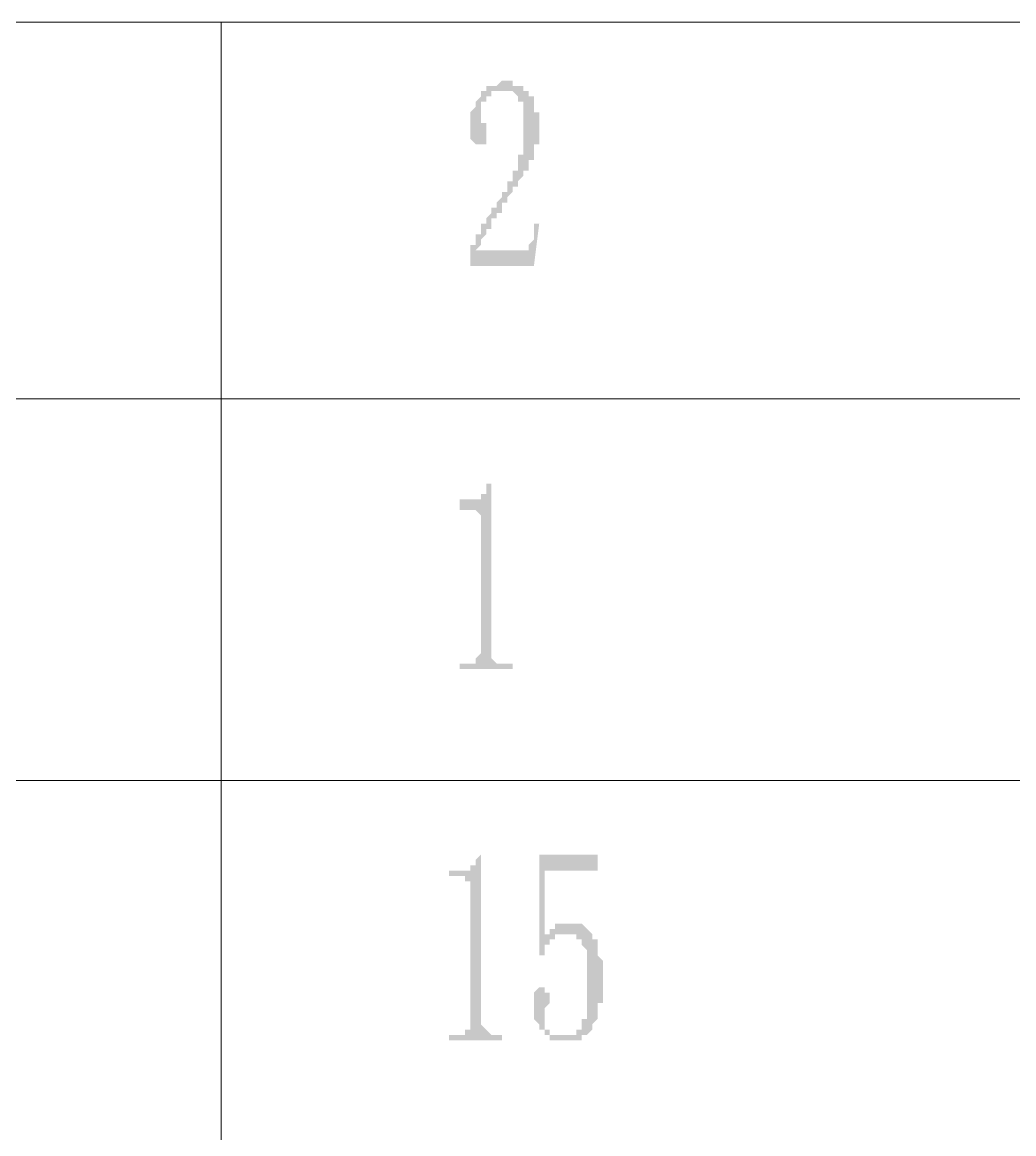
# Model space of a CAD drawing. Header units: millimetres. Extents: x 0 to 275, y 0 to 194.
# Drawn here: x 111.66 to 123.54, y 20.83 to 34.14 of the extents above; entities that cross this region are included whole.
import ezdxf

# ---------------------------------------------------------------- set-up
doc = ezdxf.new("R2010")
doc.units = ezdxf.units.MM

msp = doc.modelspace()

# ---------------------------------------------------------------- hatches: boundary and pattern name
h = msp.add_hatch(color=0)
h.dxf.hatch_style = 2
h.paths.add_polyline_path([(117.6655, 32.871833), (117.6655, 32.935333), (117.6655, 32.998833), (117.6655, 33.062333), (117.6655, 33.125833), (117.6655, 33.189333), (117.602, 33.189333), (117.602, 33.252833), (117.5385, 33.316333), (117.475, 33.316333), (117.4115, 33.316333), (117.348, 33.316333), (117.2845, 33.316333), (117.2845, 33.252833), (117.221, 33.252833), (117.221, 33.189333), (117.1575, 33.189333), (117.1575, 33.125833), (117.1575, 33.062333), (117.1575, 32.998833), (117.1575, 32.935333), (117.221, 32.935333), (117.221, 32.871833), (117.221, 32.808333), (117.221, 32.744833), (117.221, 32.681333), (117.1575, 32.681333), (117.094, 32.681333), (117.0305, 32.744833), (117.0305, 32.808333), (117.0305, 32.871833), (117.0305, 32.935333), (117.0305, 32.998833), (117.0305, 33.062333), (117.094, 33.125833), (117.094, 33.189333), (117.1575, 33.252833), (117.1575, 33.316333), (117.221, 33.316333), (117.221, 33.379833), (117.2845, 33.379833), (117.348, 33.379833), (117.4115, 33.443333), (117.475, 33.443333), (117.5385, 33.443333), (117.5385, 33.379833), (117.602, 33.379833), (117.6655, 33.379833), (117.6655, 33.316333), (117.729, 33.316333), (117.729, 33.252833), (117.7925, 33.252833), (117.7925, 33.189333), (117.7925, 33.125833), (117.7925, 33.062333), (117.856, 33.062333), (117.856, 32.998833), (117.856, 32.935333), (117.856, 32.871833), (117.856, 32.808333), (117.856, 32.744833), (117.856, 32.681333), (117.7925, 32.681333), (117.7925, 32.617833), (117.7925, 32.554333), (117.7925, 32.490833), (117.729, 32.490833), (117.729, 32.427333), (117.729, 32.363833), (117.6655, 32.363833), (117.6655, 32.300333), (117.602, 32.236833), (117.602, 32.173333), (117.5385, 32.173333), (117.5385, 32.109833), (117.475, 32.046333), (117.475, 31.982833), (117.4115, 31.982833), (117.4115, 31.919333), (117.4115, 31.855833), (117.348, 31.855833), (117.348, 31.792333), (117.2845, 31.792333), (117.2845, 31.728833), (117.2845, 31.665333), (117.221, 31.665333), (117.221, 31.601833), (117.1575, 31.538333), (117.1575, 31.474833), (117.094, 31.411333), (117.602, 31.411333), (117.6655, 31.411333), (117.729, 31.411333), (117.729, 31.474833), (117.7925, 31.538333), (117.7925, 31.601833), (117.7925, 31.665333), (117.7925, 31.728833), (117.856, 31.728833), (117.7925, 31.220833), (117.0305, 31.220833), (117.0305, 31.347833), (117.0305, 31.411333), (117.0305, 31.474833), (117.094, 31.474833), (117.094, 31.538333), (117.094, 31.601833), (117.1575, 31.601833), (117.1575, 31.665333), (117.1575, 31.728833), (117.221, 31.728833), (117.221, 31.792333), (117.2845, 31.855833), (117.2845, 31.919333), (117.348, 31.919333), (117.348, 31.982833), (117.4115, 32.046333), (117.4115, 32.109833), (117.475, 32.109833), (117.475, 32.173333), (117.475, 32.236833), (117.5385, 32.236833), (117.5385, 32.300333), (117.5385, 32.363833), (117.602, 32.363833), (117.602, 32.427333), (117.602, 32.490833), (117.602, 32.554333), (117.6655, 32.554333), (117.6655, 32.617833), (117.6655, 32.681333), (117.6655, 32.744833), (117.6655, 32.808333)])
h = msp.add_hatch(color=0)
h.dxf.hatch_style = 2
h.paths.add_polyline_path([(117.2845, 28.617333), (117.2845, 26.648833), (117.2845, 26.585333), (117.2845, 26.521833), (117.348, 26.458333), (117.4115, 26.458333), (117.5385, 26.458333), (117.5385, 26.394833), (116.9035, 26.394833), (116.9035, 26.458333), (116.967, 26.458333), (117.0305, 26.458333), (117.094, 26.458333), (117.094, 26.521833), (117.1575, 26.585333), (117.1575, 26.648833), (117.1575, 28.172833), (117.1575, 28.236333), (117.094, 28.299833), (117.0305, 28.299833), (116.9035, 28.299833), (116.9035, 28.426833), (116.967, 28.426833), (117.0305, 28.426833), (117.094, 28.426833), (117.1575, 28.426833), (117.1575, 28.490333), (117.221, 28.490333), (117.221, 28.553833), (117.221, 28.617333)])
h = msp.add_hatch(color=0)
h.dxf.hatch_style = 2
h.paths.add_polyline_path([(117.1575, 24.172333), (117.1575, 22.203833), (117.1575, 22.140333), (117.221, 22.076833), (117.2845, 22.013333), (117.348, 22.013333), (117.4115, 22.013333), (117.4115, 21.949833), (116.7765, 21.949833), (116.7765, 22.013333), (116.84, 22.013333), (116.9035, 22.013333), (116.967, 22.013333), (116.967, 22.076833), (117.0305, 22.076833), (117.0305, 22.140333), (117.0305, 22.203833), (117.0305, 23.791333), (117.0305, 23.854833), (116.967, 23.854833), (116.967, 23.918333), (116.7765, 23.918333), (116.7765, 23.981833), (116.84, 23.981833), (116.9035, 23.981833), (116.967, 23.981833), (117.0305, 23.981833), (117.0305, 24.045333), (117.094, 24.045333), (117.094, 24.108833)])
h = msp.add_hatch(color=0)
h.dxf.hatch_style = 2
h.paths.add_polyline_path([(118.237, 23.346833), (118.3005, 23.346833), (118.364, 23.346833), (118.4275, 23.283333), (118.491, 23.219833), (118.491, 23.156333), (118.5545, 23.156333), (118.5545, 23.092833), (118.5545, 23.029333), (118.5545, 22.965833), (118.618, 22.902333), (118.618, 22.838833), (118.618, 22.775333), (118.618, 22.711833), (118.618, 22.648333), (118.618, 22.584833), (118.618, 22.521333), (118.618, 22.457833), (118.618, 22.394333), (118.5545, 22.394333), (118.5545, 22.330833), (118.5545, 22.267333), (118.5545, 22.203833), (118.491, 22.140333), (118.491, 22.076833), (118.4275, 22.013333), (118.364, 22.013333), (118.364, 21.949833), (118.3005, 21.949833), (118.237, 21.949833), (118.1735, 21.949833), (118.11, 21.949833), (118.0465, 21.949833), (117.983, 21.949833), (117.983, 22.013333), (117.9195, 22.013333), (117.9195, 22.076833), (117.856, 22.076833), (117.856, 22.140333), (117.7925, 22.203833), (117.7925, 22.267333), (117.7925, 22.330833), (117.7925, 22.394333), (117.7925, 22.457833), (117.7925, 22.521333), (117.856, 22.584833), (117.9195, 22.584833), (117.9195, 22.521333), (117.983, 22.521333), (117.983, 22.457833), (117.983, 22.394333), (117.9195, 22.330833), (117.9195, 22.267333), (117.9195, 22.203833), (117.9195, 22.140333), (117.9195, 22.076833), (117.983, 22.076833), (117.983, 22.013333), (118.0465, 22.013333), (118.11, 22.013333), (118.1735, 22.013333), (118.237, 22.013333), (118.3005, 22.013333), (118.3005, 22.076833), (118.364, 22.076833), (118.364, 22.140333), (118.364, 22.203833), (118.4275, 22.203833), (118.4275, 22.267333), (118.4275, 22.330833), (118.4275, 22.394333), (118.4275, 22.457833), (118.4275, 22.521333), (118.4275, 22.584833), (118.4275, 22.648333), (118.4275, 22.711833), (118.4275, 22.775333), (118.4275, 22.838833), (118.4275, 22.902333), (118.4275, 22.965833), (118.4275, 23.029333), (118.364, 23.092833), (118.364, 23.156333), (118.3005, 23.156333), (118.3005, 23.219833), (118.237, 23.219833), (118.1735, 23.219833), (118.11, 23.219833), (118.0465, 23.219833), (118.0465, 23.156333), (117.983, 23.156333), (117.983, 23.092833), (117.9195, 23.092833), (117.9195, 23.029333), (117.9195, 22.965833), (117.856, 22.965833), (117.856, 24.172333), (118.5545, 24.172333), (118.5545, 23.981833), (117.9195, 23.981833), (117.9195, 23.092833), (117.9195, 23.156333), (117.9195, 23.219833), (117.983, 23.219833), (117.983, 23.283333), (118.0465, 23.283333), (118.0465, 23.346833), (118.11, 23.346833), (118.1735, 23.346833)])

# ---------------------------------------------------------------- linework, layer by layer
at = {"color": 0, "lineweight": 0}
for points in [[(65.532, 34.141833), (136.779, 34.141833)], [(114.046, 34.141833), (114.046, 6.900333)], [(65.532, 29.633333), (136.779, 29.633333)], [(65.532, 25.061333), (136.779, 25.061333)]]:
    msp.add_lwpolyline(points, dxfattribs=at)

doc.saveas('drawing.dxf')
